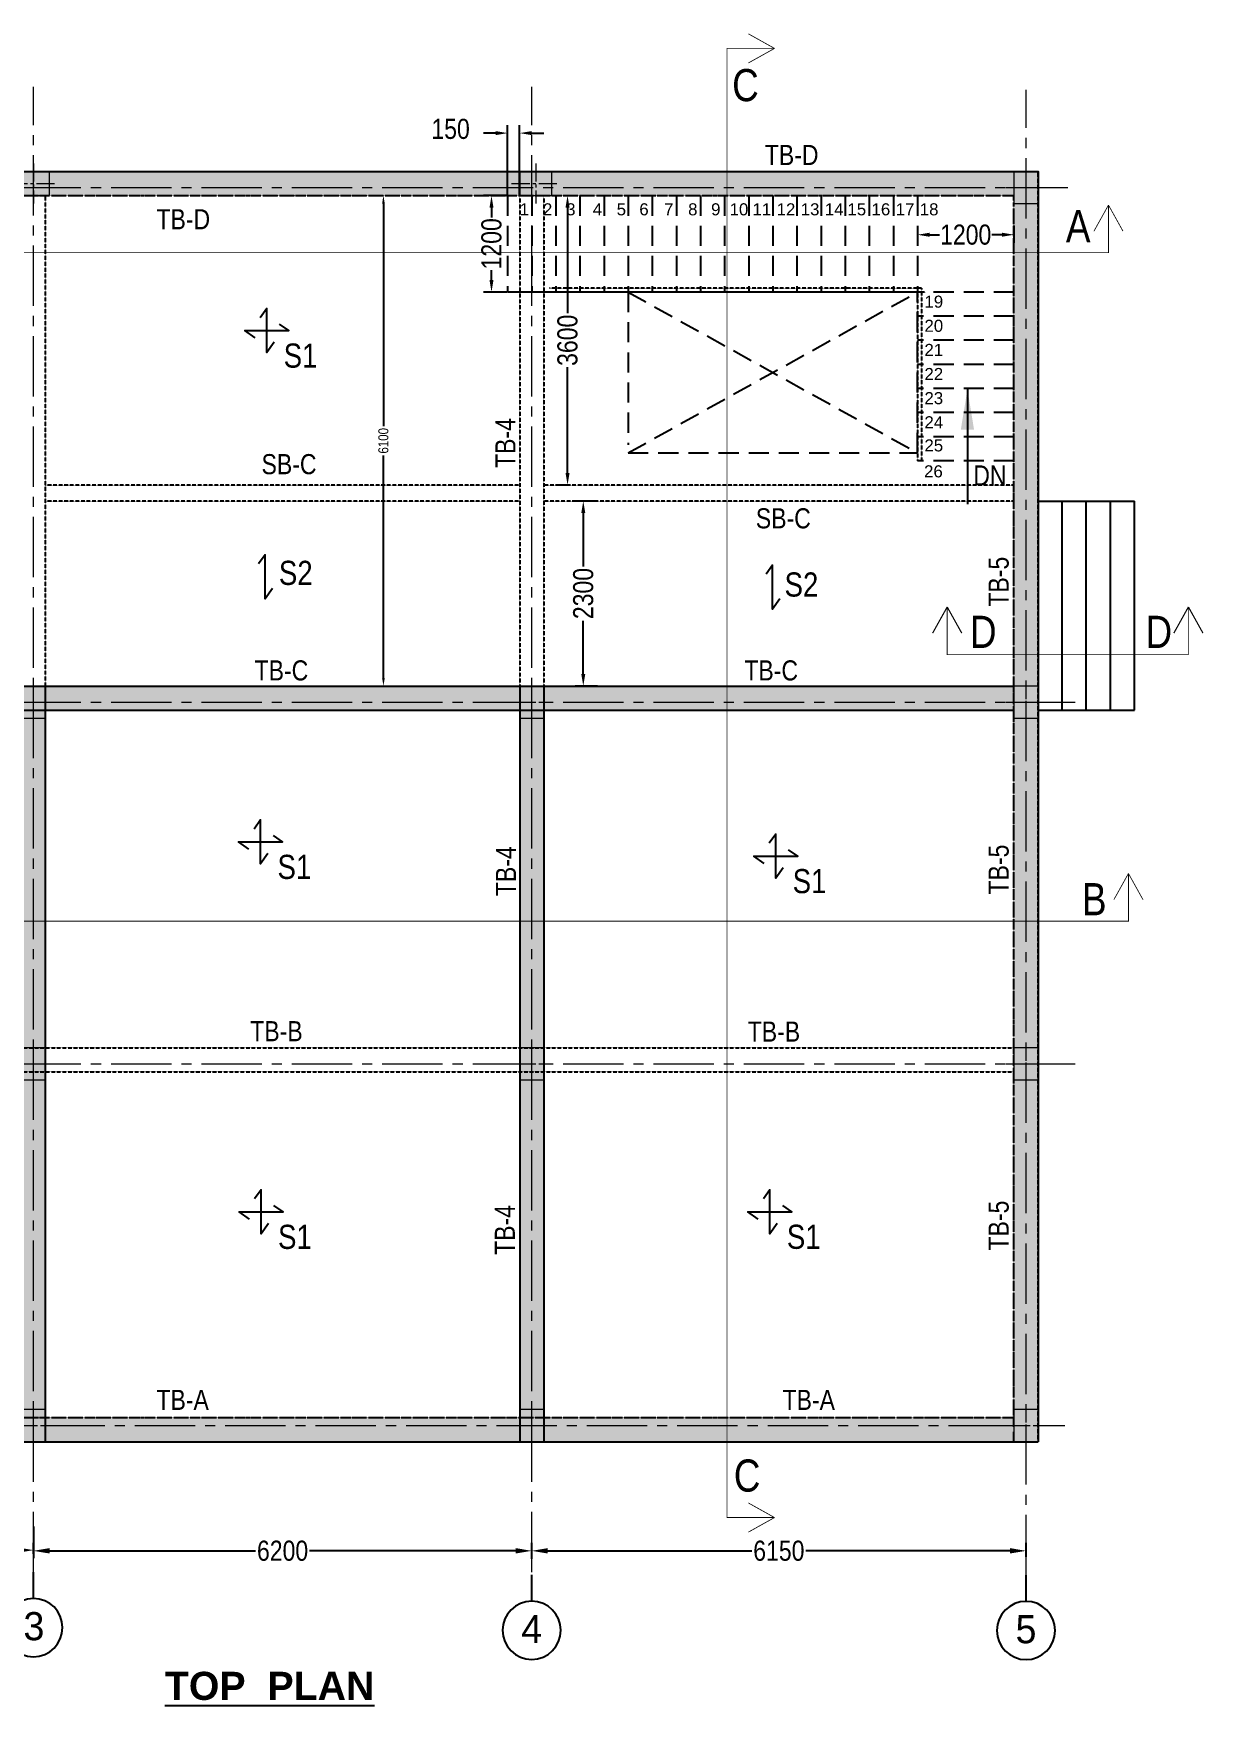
# Model space of a CAD drawing. Header units: inches. Extents: x -82712 to 364260, y -240815 to -94944.
# Drawn here: x 26200 to 40760, y -144248 to -123449 of the extents above; entities that cross this region are included whole.
import ezdxf
from ezdxf.enums import TextEntityAlignment as Align

# ---------------------------------------------------------------- set-up
doc = ezdxf.new("R2010")
doc.units = ezdxf.units.IN
doc.header["$MEASUREMENT"] = 0
for name, pattern in [('$DDT_AUDIT_GENERATED_(C)', [0]), ('CENTER2', [1.125, 0.75, -0.125, 0.125, -0.125]), ('DASHED2', [0.375, 0.25, -0.125]), ('HIDDEN', [0.375, 0.25, -0.125]), ('{ Leader Line}', [0])]:
    doc.linetypes.add(name, pattern=pattern)
doc.layers.get('Defpoints').update_dxf_attribs({"color": 8})
for name, color, linetype, lineweight in [('BEAM - STR', 150, 'HIDDEN', 25), ('CENTER LINE', 1, 'CENTER2', 18), ('COLUMN - HACTH - STR', 25, '$DDT_AUDIT_GENERATED_(C)', 15), ('COLUMN - STR', 6, 'Continuous', 13), ('DIM - TANK', 94, '{ Leader Line}', 13), ('SECTION', 60, 'Continuous', 30), ('slab projection', 75, 'Continuous', 25), ('text', 7, 'Continuous', 25)]:
    doc.layers.add(name, color=color, linetype=linetype, lineweight=lineweight)
for name, color, linetype in [('BEAM TEXT', 60, 'Continuous'), ('COL', 6, 'Continuous'), ('DIM.', 30, 'Continuous'), ('EDS-PL-WS-TXT', 7, 'Continuous'), ('Grid', 8, 'CENTER2'), ('R.C.C. WALL - TANK', 32, 'Continuous'), ('RAIL', 152, 'Continuous'), ('STAIR', 211, 'Continuous'), ('WALL', 1, 'Continuous')]:
    doc.layers.add(name, color=color, linetype=linetype)
doc.styles.add('ARIAL', font='arial.ttf')
doc.styles.add('ARIAL NARROW', font='ARIALN.TTF')
doc.styles.add('HS', font='ARIALN.TTF', dxfattribs={"height": 0.25})
doc.styles.add('PRADEEP - BOLD - STR', font='ANTQUAB.TTF')
doc.styles.add('RS', font='romans.shx', dxfattribs={"width": 0.8})
doc.styles.get("Standard").update_dxf_attribs({"font": 'arial.ttf'})
doc.dimstyles.new('HVAC', dxfattribs={"dimscale": 0.1, "dimtxt": 2.5, "dimasz": 2.5, "dimexe": 1, "dimexo": 1, "dimgap": 1, "dimtad": 1, "dimdec": 1, "dimlfac": 1000, "dimdsep": 46, "dimtxsty": 'RS', "dimcen": 0, "dimclrd": 256, "dimclre": 256, "dimclrt": 7, "dimadec": 0, "dimazin": 0, "dimtfac": 1, "dimtdec": 1, "dimtmove": 0, "dimatfit": 3, "dimfxl": 1, "dimarcsym": 0})
doc.dimstyles.new('ISO-10', dxfattribs={"dimtxt": 125, "dimasz": 100, "dimexe": 30, "dimexo": 60, "dimgap": 30, "dimtad": 0, "dimdec": 0, "dimzin": 0, "dimdsep": 46, "dimtxsty": 'ARIAL NARROW', "dimcen": 0.09, "dimadec": 0, "dimazin": 0, "dimtfac": 1, "dimtdec": 0, "dimtofl": 0, "dimtmove": 0, "dimatfit": 3, "dimfxl": 1, "dimtolj": 1, "dimtzin": 0, "dimlwe": 13, "dimarcsym": 0})
pattern_1 = [(50, (20350.47, -125166.16), (358.63, -31.376), [37.5, -412.5]), (355, (20350.47, -125166.16), (-69.3757, 376.096), [30, -330]), (100.4514, (20380.36, -125168.77), (289.2544, 344.72), [31.87, -350.571]), (46.1842, (20350.47, -125066.16), (533.621, -82.76), [56.25, -618.75]), (96.6356, (20394.94, -125073.05), (467.331, 487.059), [47.805, -525.857]), (351.1842, (20350.5, -125066.16), (467.331, 487.059), [45, -495]), (21, (20400.47, -125091.16), (298.4535, -201.3094), [37.5, -412.5]), (326, (20400.47, -125091.16), (121.6577, 362.575), [30, -330]), (71.4514, (20425.34, -125107.93), (420.111, 161.2656), [31.87, -350.571]), (37.5, (20350.47, -125166.16), (6.0799, 166.4469), [0, -326, 0, -335, 0, -331.25]), (7.5, (20350.47, -125166.16), (131.5348, 197.2059), [0, -191, 0, -318.5, 0, -126.25]), (327.5, (20238.97, -125166.16), (266.9112, -11.2774), [0, -125, 0, -390, 0, -517.5]), (317.5, (20188.97, -125166.16), (291.593, 50.0525), [0, -162.5, 0, -259, 0, -367.5])]

# ---------------------------------------------------------------- blocks, each defined once
blk = doc.blocks.new('COL')
at = {"layer": 'COLUMN - HACTH - STR'}
blk.add_hatch(color=256, dxfattribs=at).paths.add_polyline_path([(-0.15, -0.2), (0.15, -0.2), (0.15, 0.2), (-0.15, 0.2)])
at = {"layer": 'CENTER LINE', "ltscale": 0.3}
for p, q in [((0, -0.3), (0, 0.3)), ((-0.25, 0), (0.25, 0))]:
    blk.add_line(p, q, dxfattribs=at)
at = {"layer": 'COLUMN - STR'}
blk.add_lwpolyline([(-0.15, -0.2), (0.15, -0.2), (0.15, 0.2), (-0.15, 0.2)], close=True, dxfattribs=at)
blk = doc.blocks.new('GT')
at = {"layer": 'Grid', "color": 1, "linetype": 'Continuous', "ltscale": 3}
blk.add_line((0, 0.436), (0, 0), dxfattribs=at)
blk.add_circle((0, 0.919), 0.483, dxfattribs=at)
blk = doc.blocks.new('*D951')
at = {"layer": 'Defpoints', "color": 0, "ltscale": 200, "transparency": 16777216}
for p in [(150, -17240), (3475, -17157), (3475, -17157)]:
    blk.add_point(p, dxfattribs=at)
at = {"layer": 'DIM.', "color": 0, "lineweight": -2, "ltscale": 200, "transparency": 16777216}
for p, q in [((150, -17230), (150, -17057)), ((350, -17157), (1476, -17157)), ((3275, -17157), (2149, -17157)), ((3475, -17147), (3475, -17057))]:
    blk.add_line(p, q, dxfattribs=at)
at = {"layer": 'DIM.', "color": 0, "ltscale": 200, "transparency": 16777216}
for points in [[(350, -17123), (350, -17190), (150, -17157)], [(3275, -17123), (3275, -17190), (3475, -17157)]]:
    blk.add_solid(points, dxfattribs=at)
at = {"layer": 'DIM.', "color": 0, "ltscale": 200, "transparency": 16777216, "insert": (1813, -17157), "char_height": 250, "attachment_point": 5, "style": 'ARIAL NARROW'}
blk.add_mtext('\\A1;3325', dxfattribs=at)
blk = doc.blocks.new('*D952')
at = {"layer": 'Defpoints', "color": 0, "ltscale": 200, "transparency": 16777216}
for p in [(5850, -17205), (12050, -17157), (12050, -17268)]:
    blk.add_point(p, dxfattribs=at)
at = {"layer": 'DIM.', "color": 0, "lineweight": -2, "ltscale": 200, "transparency": 16777216}
for p, q in [((5850, -17195), (5850, -17057)), ((6050, -17157), (8614, -17157)), ((11850, -17157), (9286, -17157)), ((12050, -17258), (12050, -17057))]:
    blk.add_line(p, q, dxfattribs=at)
at = {"layer": 'DIM.', "color": 0, "ltscale": 200, "transparency": 16777216}
for points in [[(6050, -17123), (6050, -17190), (5850, -17157)], [(11850, -17123), (11850, -17190), (12050, -17157)]]:
    blk.add_solid(points, dxfattribs=at)
at = {"layer": 'DIM.', "color": 0, "ltscale": 200, "transparency": 16777216, "insert": (8950, -17157), "char_height": 250, "attachment_point": 5, "style": 'ARIAL NARROW'}
blk.add_mtext('\\A1;6200', dxfattribs=at)
blk = doc.blocks.new('*D953')
at = {"layer": 'Defpoints', "color": 0, "ltscale": 200, "transparency": 16777216}
for p in [(18200, -17157), (18200, -17240), (12050, -17268)]:
    blk.add_point(p, dxfattribs=at)
at = {"layer": 'DIM.', "color": 0, "lineweight": -2, "ltscale": 200, "transparency": 16777216}
for p, q in [((12050, -17258), (12050, -17057)), ((12250, -17157), (14789, -17157)), ((18000, -17157), (15461, -17157)), ((18200, -17230), (18200, -17057))]:
    blk.add_line(p, q, dxfattribs=at)
at = {"layer": 'DIM.', "color": 0, "ltscale": 200, "transparency": 16777216}
for points in [[(12250, -17123), (12250, -17190), (12050, -17157)], [(18000, -17123), (18000, -17190), (18200, -17157)]]:
    blk.add_solid(points, dxfattribs=at)
at = {"layer": 'DIM.', "color": 0, "ltscale": 200, "transparency": 16777216, "insert": (15125, -17157), "char_height": 250, "attachment_point": 5, "style": 'ARIAL NARROW'}
blk.add_mtext('\\A1;6150', dxfattribs=at)
blk = doc.blocks.new('*D954')
at = {"layer": 'Defpoints', "color": 0, "ltscale": 200, "transparency": 16777216}
for p in [(-2014, -200), (-1770, -200), (-1770, -6600)]:
    blk.add_point(p, dxfattribs=at)
at = {"layer": 'DIM.', "color": 0, "lineweight": -2, "ltscale": 200, "transparency": 16777216}
for p, q in [((-1780, -200), (-2114, -200)), ((-2014, -400), (-2014, -3064)), ((-2014, -6400), (-2014, -3736)), ((-1780, -6600), (-2114, -6600))]:
    blk.add_line(p, q, dxfattribs=at)
at = {"layer": 'DIM.', "color": 0, "ltscale": 200, "transparency": 16777216}
for points in [[(-2047, -400), (-1981, -400), (-2014, -200)], [(-2047, -6400), (-1981, -6400), (-2014, -6600)]]:
    blk.add_solid(points, dxfattribs=at)
at = {"layer": 'DIM.', "color": 0, "ltscale": 200, "transparency": 16777216, "insert": (-2014, -3400), "char_height": 250, "attachment_point": 5, "rotation": 90, "style": 'ARIAL NARROW'}
blk.add_mtext('\\A1;6400', dxfattribs=at)
blk = doc.blocks.new('*D955')
at = {"layer": 'Defpoints', "color": 0, "ltscale": 200, "transparency": 16777216}
for p in [(-1831, -6600), (-2184, -11100), (-2014, -11100)]:
    blk.add_point(p, dxfattribs=at)
at = {"layer": 'DIM.', "color": 0, "lineweight": -2, "ltscale": 200, "transparency": 16777216}
for p, q in [((-1841, -6600), (-2114, -6600)), ((-2014, -6800), (-2014, -8510)), ((-2014, -10900), (-2014, -9190)), ((-2174, -11100), (-1914, -11100))]:
    blk.add_line(p, q, dxfattribs=at)
at = {"layer": 'DIM.', "color": 0, "ltscale": 200, "transparency": 16777216}
for points in [[(-2047, -6800), (-1981, -6800), (-2014, -6600)], [(-2047, -10900), (-1981, -10900), (-2014, -11100)]]:
    blk.add_solid(points, dxfattribs=at)
at = {"layer": 'DIM.', "color": 0, "ltscale": 200, "transparency": 16777216, "insert": (-2014, -8850), "char_height": 250, "attachment_point": 5, "rotation": 90, "style": 'ARIAL NARROW'}
blk.add_mtext('\\A1;4500', dxfattribs=at)
blk = doc.blocks.new('*D956')
at = {"layer": 'Defpoints', "color": 0, "ltscale": 200, "transparency": 16777216}
for p in [(-2184, -11100), (-2014, -15600), (-2008, -15600)]:
    blk.add_point(p, dxfattribs=at)
at = {"layer": 'DIM.', "color": 0, "lineweight": -2, "ltscale": 200, "transparency": 16777216}
for p, q in [((-2174, -11100), (-1914, -11100)), ((-2014, -11300), (-2014, -13010)), ((-2014, -15400), (-2014, -13690)), ((-2018, -15600), (-2114, -15600))]:
    blk.add_line(p, q, dxfattribs=at)
at = {"layer": 'DIM.', "color": 0, "ltscale": 200, "transparency": 16777216}
for points in [[(-2047, -11300), (-1981, -11300), (-2014, -11100)], [(-2047, -15400), (-1981, -15400), (-2014, -15600)]]:
    blk.add_solid(points, dxfattribs=at)
at = {"layer": 'DIM.', "color": 0, "ltscale": 200, "transparency": 16777216, "insert": (-2014, -13350), "char_height": 250, "attachment_point": 5, "rotation": 90, "style": 'ARIAL NARROW'}
blk.add_mtext('\\A1;4500', dxfattribs=at)
blk = doc.blocks.new('*D790')
at = {"layer": 'Defpoints', "color": 0, "ltscale": 200, "transparency": 16777216}
for p in [(3475, -16843), (5850, -16843), (5850, -17148)]:
    blk.add_point(p, dxfattribs=at)
at = {"layer": 'DIM.', "color": 0, "lineweight": -2, "ltscale": 200, "transparency": 16777216}
for p, q in [((3475, -16853), (3475, -17248)), ((5850, -16853), (5850, -17248)), ((3675, -17148), (4324, -17148)), ((5650, -17148), (5001, -17148))]:
    blk.add_line(p, q, dxfattribs=at)
at = {"layer": 'DIM.', "color": 0, "ltscale": 200, "transparency": 16777216}
for points in [[(3675, -17115), (3675, -17182), (3475, -17148)], [(5650, -17115), (5650, -17182), (5850, -17148)]]:
    blk.add_solid(points, dxfattribs=at)
at = {"layer": 'DIM.', "color": 0, "ltscale": 200, "transparency": 16777216, "insert": (4663, -17148), "char_height": 250, "attachment_point": 5, "style": 'ARIAL NARROW'}
blk.add_mtext('\\A1;2375', dxfattribs=at)
blk = doc.blocks.new('*D587')
at = {"layer": 'Defpoints', "color": 0, "ltscale": 200, "transparency": 16777216}
for p in [(38400, -125827), (37200, -125900), (38400, -125953)]:
    blk.add_point(p, dxfattribs=at)
at = {"layer": 'DIM - TANK', "color": 0, "lineweight": -2, "ltscale": 200, "transparency": 16777216}
for p, q in [((37200, -125910), (37200, -126053)), ((37350, -125953), (37474, -125953)), ((38250, -125953), (38127, -125953)), ((38400, -125837), (38400, -126053))]:
    blk.add_line(p, q, dxfattribs=at)
at = {"layer": 'DIM - TANK', "color": 0, "ltscale": 200, "transparency": 16777216}
for points in [[(37350, -125928), (37350, -125978), (37200, -125953)], [(38250, -125928), (38250, -125978), (38400, -125953)]]:
    blk.add_solid(points, dxfattribs=at)
at = {"layer": 'DIM - TANK', "color": 0, "ltscale": 200, "transparency": 16777216, "insert": (37800, -125953), "char_height": 250, "attachment_point": 5, "style": 'ARIAL NARROW'}
blk.add_mtext('\\A1;1200', dxfattribs=at)
blk = doc.blocks.new('*D590')
at = {"layer": 'Defpoints', "color": 0, "ltscale": 200, "transparency": 16777216}
for p in [(32794, -125466), (32846, -125466), (32870, -129066)]:
    blk.add_point(p, dxfattribs=at)
at = {"layer": 'DIM - TANK', "color": 0, "lineweight": -2, "ltscale": 200, "transparency": 16777216}
for p, q in [((32804, -125466), (32946, -125466)), ((32846, -125616), (32846, -126930)), ((32846, -128916), (32846, -127602)), ((32860, -129066), (32746, -129066))]:
    blk.add_line(p, q, dxfattribs=at)
at = {"layer": 'DIM - TANK', "color": 0, "ltscale": 200, "transparency": 16777216}
for points in [[(32821, -125616), (32871, -125616), (32846, -125466)], [(32821, -128916), (32871, -128916), (32846, -129066)]]:
    blk.add_solid(points, dxfattribs=at)
at = {"layer": 'DIM - TANK', "color": 0, "ltscale": 200, "transparency": 16777216, "insert": (32846, -127266), "char_height": 250, "attachment_point": 5, "rotation": 90, "style": 'ARIAL NARROW'}
blk.add_mtext('\\A1;3600', dxfattribs=at)
blk = doc.blocks.new('*D591')
at = {"layer": 'Defpoints', "color": 0, "ltscale": 200, "transparency": 16777216}
for p in [(33042, -129266), (33229, -129266), (33229, -131566)]:
    blk.add_point(p, dxfattribs=at)
at = {"layer": 'DIM - TANK', "color": 0, "lineweight": -2, "ltscale": 200, "transparency": 16777216}
for p, q in [((33219, -129266), (32942, -129266)), ((33042, -129416), (33042, -130079)), ((33042, -131416), (33042, -130754)), ((33219, -131566), (32942, -131566))]:
    blk.add_line(p, q, dxfattribs=at)
at = {"layer": 'DIM - TANK', "color": 0, "ltscale": 200, "transparency": 16777216}
for points in [[(33017, -129416), (33067, -129416), (33042, -129266)], [(33017, -131416), (33067, -131416), (33042, -131566)]]:
    blk.add_solid(points, dxfattribs=at)
at = {"layer": 'DIM - TANK', "color": 0, "ltscale": 200, "transparency": 16777216, "insert": (33042, -130416), "char_height": 250, "attachment_point": 5, "rotation": 90, "style": 'ARIAL NARROW'}
blk.add_mtext('\\A1;2300', dxfattribs=at)
blk = doc.blocks.new('*D795')
at = {"layer": 'Defpoints', "color": 0, "ltscale": 200, "transparency": 16777216}
for p in [(31900, -125466), (32100, -125466), (32100, -126666)]:
    blk.add_point(p, dxfattribs=at)
at = {"layer": 'DIM - TANK', "color": 0, "lineweight": -2, "ltscale": 200, "transparency": 16777216}
for p, q in [((32090, -125466), (31800, -125466)), ((31900, -125616), (31900, -125740)), ((31900, -126516), (31900, -126392)), ((32090, -126666), (31800, -126666))]:
    blk.add_line(p, q, dxfattribs=at)
at = {"layer": 'DIM - TANK', "color": 0, "ltscale": 200, "transparency": 16777216}
for points in [[(31875, -125616), (31925, -125616), (31900, -125466)], [(31875, -126516), (31925, -126516), (31900, -126666)]]:
    blk.add_solid(points, dxfattribs=at)
at = {"layer": 'DIM - TANK', "color": 0, "ltscale": 200, "transparency": 16777216, "insert": (31900, -126066), "char_height": 250, "attachment_point": 5, "rotation": 90, "style": 'ARIAL NARROW'}
blk.add_mtext('\\A1;1200', dxfattribs=at)
blk = doc.blocks.new('*D796')
at = {"layer": 'Defpoints', "color": 0, "ltscale": 200, "transparency": 16777216}
for p in [(32250, -124689), (32100, -125466), (32250, -125466)]:
    blk.add_point(p, dxfattribs=at)
at = {"layer": 'DIM - TANK', "color": 0, "lineweight": -2, "ltscale": 200, "transparency": 16777216}
for p, q in [((31950, -124689), (31800, -124689)), ((32100, -125456), (32100, -124589)), ((32250, -125456), (32250, -124589)), ((32400, -124689), (32550, -124689))]:
    blk.add_line(p, q, dxfattribs=at)
at = {"layer": 'DIM - TANK', "color": 0, "ltscale": 200, "transparency": 16777216}
for points in [[(31950, -124664), (31950, -124714), (32100, -124689)], [(32400, -124664), (32400, -124714), (32250, -124689)]]:
    blk.add_solid(points, dxfattribs=at)
at = {"layer": 'DIM - TANK', "color": 0, "ltscale": 200, "transparency": 16777216, "insert": (31391, -124638), "char_height": 250, "attachment_point": 5, "style": 'ARIAL NARROW'}
blk.add_mtext('\\A1;150', dxfattribs=at)
blk = doc.blocks.new('*D1017')
at = {"color": 0, "linetype": 'DASHED2', "lineweight": 13, "transparency": 16777216}
for p, q in [((29166, -125466), (30586, -125466)), ((29166, -131566), (30586, -131566))]:
    blk.add_line(p, q, dxfattribs=at)
at = {"color": 0, "lineweight": -2, "transparency": 16777216}
for p, q in [((30555, -125566), (30555, -128333)), ((30555, -131466), (30555, -128699))]:
    blk.add_line(p, q, dxfattribs=at)
at = {"color": 0, "transparency": 16777216}
for points in [[(30539, -125566), (30572, -125566), (30555, -125466)], [(30539, -131466), (30572, -131466), (30555, -131566)]]:
    blk.add_solid(points, dxfattribs=at)
at = {"layer": 'Defpoints', "color": 0, "transparency": 16777216}
for p in [(29106, -125466), (29106, -131566), (30555, -131566)]:
    blk.add_point(p, dxfattribs=at)
at = {"color": 0, "transparency": 16777216, "insert": (30555, -128516), "char_height": 125, "attachment_point": 5, "rotation": 90, "style": 'ARIAL NARROW'}
blk.add_mtext('\\A1;6100', dxfattribs=at)
blk = doc.blocks.new('A$C380922C6')
at = {"layer": 'COLUMN - HACTH - STR'}
for points in [[(3125, -6700), (3125, -6400), (3825, -6400), (3825, -6700)], [(3125, -11200), (3125, -10900), (3825, -10900), (3825, -11200)], [(3125, -15800), (3125, -15500), (3825, -15500), (3825, -15800)]]:
    blk.add_hatch(color=256, dxfattribs=at).paths.add_polyline_path(points)
at = {"layer": 'CENTER LINE'}
blk.add_lwpolyline([(3475, -6300), (3475, -6800)], dxfattribs=at)
at = {"layer": 'CENTER LINE', "ltscale": 0.3}
for points in [[(3925, -6550), (3025, -6550)], [(3475, -10800), (3475, -11300)], [(3925, -11050), (3025, -11050)], [(3475, -15400), (3475, -15900)], [(3925, -15650), (3025, -15650)]]:
    blk.add_lwpolyline(points, dxfattribs=at)
at = {"layer": 'COLUMN - STR'}
for points in [[(3125, -6700), (3125, -6400), (3825, -6400), (3825, -6700)], [(3125, -11200), (3125, -10900), (3825, -10900), (3825, -11200)], [(3125, -15800), (3125, -15500), (3825, -15500), (3825, -15800)]]:
    blk.add_lwpolyline(points, close=True, dxfattribs=at)
at = {"layer": 'Grid', "color": 251, "lineweight": 13, "ltscale": 1000}
for p, q in [((3475, -17814.2), (3475, 1051.6)), ((5850, -17422.2), (5850, 1051.6)), ((12050, -17422.2), (12050, 1051.6)), ((150, -17458.5), (150, 1015.3)), ((18200, -17458.5), (18200, 1015.3)), ((-2184.1, -200), (18721.5, -200)), ((-2184.1, -6600), (18810.1, -6600)), ((-2184.1, -11100), (18810.1, -11100)), ((-1888.6, -15600), (18684.7, -15600))]:
    blk.add_line(p, q, dxfattribs=at)
at = {"layer": 'COL', "xscale": 1000, "yscale": 1000, "zscale": 1000}
for p in [(150, -200), (18200, -200), (150, -6600), (5850, -6600), (12050, -6600), (18200, -6600), (150, -11100), (5850, -11100), (12050, -11100), (18200, -11100), (150, -15600), (5850, -15600), (12050, -15600), (18200, -15600)]:
    blk.add_blockref('COL', p, dxfattribs=at)
at = {"layer": 'COL', "xscale": 1000, "yscale": 1000, "zscale": 1000, "rotation": 270}
for p in [(5850, -150), (12100, -150)]:
    blk.add_blockref('COL', p, dxfattribs=at)
at = {"layer": 'Grid', "color": 1, "zscale": 750}
for p, xscale, yscale, rotation in [((-1959.6, -200), -750.0000000000032, 750.0000000000032, 90), ((-2000, -6600), -750.0000000000032, 750.0000000000032, 90), ((-2000.1, -11100), -750.0000000000032, 750.0000000000032, 90), ((-1888.6, -15600), -750.0000000000032, 750.0000000000032, 90), ((150, -17458.5), -750, 750, 180), ((3475, -17422.2), -750, 750, 180), ((5850, -17422.2), -750, 750, 180), ((12050, -17456.1), -750, 750, 180), ((18200, -17458.5), -750, 750, 180)]:
    blk.add_blockref('GT', p, dxfattribs=dict(at, xscale=xscale, yscale=yscale, rotation=rotation))
at = {"layer": 'Grid', "color": 1, "style": 'PRADEEP - BOLD - STR'}
for s, p in [('D', (-2640.9, -358.8)), ('C', (-2713.3, -6758.8)), ('B', (-2665.4, -11258.8)), ('A', (-2577.9, -15758.8)), ('1', (150, -18306.7)), ('2', (3480.8, -18269)), ('3', (5855.8, -18269)), ('4', (12050, -18304.3)), ('5', (18200, -18306.7))]:
    blk.add_text(s, height=350, dxfattribs=at).set_placement(p, align=Align.CENTER)
at = {"layer": 'DIM.', "ltscale": 200}
for base, p1, p2, angle, picture, middle in [((-2013.9, -200), (-1770.5, -6600), (-1770.5, -200), 270, '*D954', (-2013.9, -3400)), ((-2013.9, -11100), (-1830.5, -6600), (-2184.1, -11100), 90, '*D955', (-2013.9, -8850)), ((-2013.9, -15600), (-2184.1, -11100), (-2008.1, -15600), 90, '*D956', (-2013.9, -13350))]:
    dim = blk.add_linear_dim(base=base, p1=p1, p2=p2, angle=angle, dimstyle='ISO-10', override={"dimtxt": 250, "dimasz": 200, "dimexe": 100, "dimexo": 10, "dimdle": 100, "dimlwe": 65534}, dxfattribs=at)
    dim.commit()
    dim.dimension.update_dxf_attribs({"geometry": picture, "text_midpoint": middle})
for base, p1, p2, picture, middle in [((5850, -17148.3), (3475, -16843.2), (5850, -16843.2), '*D790', (4662.5, -17148.3)), ((3475, -17156.8), (150, -17240.1), (3475, -17156.8), '*D951', (1812.5, -17156.8)), ((12050, -17156.8), (5850, -17205.4), (12050, -17268.2), '*D952', (8950, -17156.8)), ((18200, -17156.8), (12050, -17268.2), (18200, -17240.1), '*D953', (15125, -17156.8))]:
    dim = blk.add_linear_dim(base=base, p1=p1, p2=p2, dimstyle='ISO-10', override={"dimtxt": 250, "dimasz": 200, "dimexe": 100, "dimexo": 10, "dimdle": 100, "dimlwe": 65534}, dxfattribs=at)
    dim.commit()
    dim.dimension.update_dxf_attribs({"geometry": picture, "text_midpoint": middle})

msp = doc.modelspace()

# ---------------------------------------------------------------- hatches: boundary and pattern name
h = msp.add_hatch()
h.set_pattern_fill('AR-CONC', color=253, scale=50)
h.set_pattern_definition(pattern_1)
h.paths.add_polyline_path([(20350.4737, -125166.1553), (38400.4737, -125166.1553), (38400.4737, -125466.1553), (20350.4737, -125466.1553)])
h = msp.add_hatch()
h.set_pattern_fill('AR-CONC', color=253, scale=50)
h.set_pattern_definition(pattern_1)
h.paths.add_polyline_path([(38400.4737, -125166.1553), (38700.4737, -125166.1553), (38700.4737, -140966.1553), (38400.4737, -140966.1553)])
h = msp.add_hatch()
h.set_pattern_fill('AR-CONC', color=253, scale=50)
h.set_pattern_definition(pattern_1)
h.paths.add_polyline_path([(20650.4737, -131866.1553), (38400.4737, -131866.1553), (38400.4737, -131566.1553), (20650.4737, -131566.1553)])
h = msp.add_hatch()
h.set_pattern_fill('AR-CONC', color=253, scale=50)
h.set_pattern_definition(pattern_1)
h.paths.add_polyline_path([(26050.4737, -140666.1553), (26350.4737, -140666.1553), (26350.4737, -131866.1553), (26050.4737, -131866.1553)])
h = msp.add_hatch()
h.set_pattern_fill('AR-CONC', color=253, scale=50)
h.set_pattern_definition([(50, (20346.1, -125166.16), (358.63, -31.376), [37.5, -412.5]), (355, (20346.1, -125166.16), (-69.376, 376.096), [30, -330]), (100.4514, (20376, -125168.77), (289.2544, 344.72), [31.87, -350.571]), (46.1842, (20346.1, -125066.16), (533.621, -82.76), [56.25, -618.75]), (96.6356, (20390.57, -125073.05), (467.331, 487.059), [47.805, -525.857]), (351.1842, (20346.1, -125066.16), (467.331, 487.06), [45, -495]), (21, (20396.1, -125091.16), (298.4535, -201.3094), [37.5, -412.5]), (326, (20396.1, -125091.16), (121.658, 362.575), [30, -330]), (71.4514, (20420.97, -125107.93), (420.111, 161.2656), [31.87, -350.571]), (37.5, (20346.1, -125166.16), (6.0799, 166.4469), [0, -326, 0, -335, 0, -331.25]), (7.5, (20346.1, -125166.16), (131.5348, 197.2059), [0, -191, 0, -318.5, 0, -126.25]), (327.5, (20234.6, -125166.16), (266.9112, -11.2774), [0, -125, 0, -390, 0, -517.5]), (317.5, (20184.6, -125166.16), (291.593, 50.0525), [0, -162.5, 0, -259, 0, -367.5])])
h.paths.add_polyline_path([(32250.4737, -131866.1553), (32550.4737, -131866.1553), (32550.4737, -140666.1553), (32250.4737, -140666.1553)])
h = msp.add_hatch()
h.set_pattern_fill('AR-CONC', color=253, scale=50)
h.set_pattern_definition(pattern_1)
h.paths.add_polyline_path([(38400.4737, -140666.1553), (20650.4737, -140666.1553), (20650.4737, -140966.1553), (38400.4737, -140966.1553)])

# ---------------------------------------------------------------- linework, layer by layer
at = {"layer": 'BEAM - STR'}
for p, q in [((20650.4737, -125166.1553), (38700.4737, -125166.1553)), ((20650.4737, -125466.1553), (38400.4737, -125466.1553))]:
    msp.add_line(p, q, dxfattribs=at)
at = {"layer": 'BEAM - STR', "lineweight": 25}
for p, q in [((38700.4737, -140966.1553), (38700.4737, -125166.1553)), ((26350.4737, -140666.1553), (26350.4737, -125466.1553)), ((32250.4737, -125466.1553), (32250.4737, -140666.1553)), ((32550.4737, -125466.1553), (32550.4737, -140666.1553)), ((38400.4737, -140666.1553), (38400.4737, -125466.1553)), ((32254.8463, -129066.1553), (26350.4737, -129066.1553)), ((38400.4737, -129066.1553), (32554.8463, -129066.1553)), ((32254.8463, -129266.1553), (26350.4737, -129266.1553)), ((38400.4737, -129266.1553), (32554.8463, -129266.1553)), ((20650.4737, -131566.1553), (38400.4737, -131566.1553)), ((20650.4737, -131866.1553), (38400.4737, -131866.1553)), ((20650.4737, -136066.1553), (38400.4737, -136066.1553)), ((20650.4737, -136366.1553), (38400.4737, -136366.1553)), ((20650.4737, -140666.1553), (38400.4737, -140666.1553)), ((20350.4737, -140966.1553), (38700.4737, -140966.1553))]:
    msp.add_line(p, q, dxfattribs=at)
at = {"layer": 'R.C.C. WALL - TANK'}
for p, q in [((20650.4737, -131566.1553), (38400.4737, -131566.1553)), ((26350.4737, -140966.1553), (26350.4737, -131566.1553)), ((32250.4737, -131566.1553), (32250.4737, -140966.1553)), ((32550.4737, -131566.1553), (32550.4737, -140966.1553)), ((20650.4737, -131866.1553), (38400.4737, -131866.1553)), ((20350.4737, -140966.1553), (30250.4737, -140966.1553)), ((30250.4737, -140966.1553), (38700.4737, -140966.1553))]:
    msp.add_line(p, q, dxfattribs=at)
at = {"layer": 'R.C.C. WALL - TANK', "elevation": 0}
msp.add_lwpolyline([(20350.4737, -140966.1553), (20350.4737, -125166.1553), (38700.4737, -125166.1553), (38700.4737, -140966.1553)], dxfattribs=at)
at = {"layer": 'RAIL', "linetype": 'HIDDEN'}
for p, q in [((37250.4737, -126616.1553), (32622.3368, -126616.1553)), ((37250.4737, -126616.1553), (37250.4737, -128766.1553)), ((37300.4737, -126666.1553), (32595.6971, -126666.1553)), ((37250.4737, -126666.1553), (32595.6971, -126666.1553)), ((37200.4737, -126666.1553), (37200.4737, -128766.1553))]:
    msp.add_line(p, q, dxfattribs=at)
at = {"layer": 'RAIL', "ltscale": 15}
msp.add_line((32645.6971, -126666.1553), (32100.4737, -126666.1553), dxfattribs=at)
at = {"layer": 'SECTION', "color": 253, "linetype": 'CENTER2', "lineweight": 15, "ltscale": 1500, "const_width": 10, "elevation": 0}
for points in [[(35421.5465, -123635.4899), (35096.4087, -123454.3021)], [(35421.5465, -123635.4899), (34829.5328, -123635.4899), (34829.5328, -141908.9671), (35421.5465, -141908.9671)], [(35421.5465, -123635.4899), (35096.4087, -123816.6777)], [(19555.906, -125584.3259), (19555.906, -126176.3396), (39576.5277, -126176.3396), (39576.5277, -125584.3259)], [(39576.5277, -125584.3259), (39395.3399, -125909.4637)], [(39576.5277, -125584.3259), (39757.7155, -125909.4637)], [(19178.3023, -133898.2401), (19178.3023, -134490.2537), (39825.0769, -134490.2537), (39825.0769, -133898.2401)], [(39825.0769, -133898.2401), (39643.8891, -134223.3779)], [(39825.0769, -133898.2401), (40006.2647, -134223.3779)], [(35421.5465, -141908.9671), (35096.4087, -141727.7793)], [(35421.5465, -141908.9671), (35096.4087, -142090.1549)]]:
    msp.add_lwpolyline(points, dxfattribs=at)
at = {"layer": 'SECTION', "linetype": 'CENTER2', "ltscale": 0.5, "elevation": 0}
for points, const_width in [([(37569.9037, -130583.0642), (37388.7159, -130908.2021)], 15), ([(37569.9037, -130583.0642), (37751.0915, -130908.2021)], 15), ([(37569.9037, -130583.0642), (37569.9037, -131175.0779), (40571.143, -131175.0779), (40571.143, -130583.0642)], 10), ([(40571.143, -130583.0642), (40389.9552, -130908.2021)], 15), ([(40571.143, -130583.0642), (40752.3308, -130908.2021)], 15)]:
    msp.add_lwpolyline(points, dxfattribs=dict(at, const_width=const_width))
at = {"layer": 'slab projection', "elevation": 0}
for points in [[(28957.8481, -127237.2936), (28829.1087, -127145.9805), (29376.2509, -127145.9805), (29263.604, -127065.4101)], [(29193.9929, -127290.8123), (29102.6798, -127419.5516), (29102.6798, -126872.4094), (29022.1094, -126985.0564)], [(29174.7484, -130354.0314), (29083.4353, -130482.7707), (29083.4353, -129935.6285), (29002.8649, -130048.2754)], [(35488.8986, -130480.7524), (35397.5855, -130609.4918), (35397.5855, -130062.3495), (35317.0151, -130174.9965)], [(29117.4871, -133650.4841), (29026.174, -133779.2234), (29026.174, -133232.0812), (28945.6036, -133344.7281)], [(28881.3422, -133596.9654), (28752.6029, -133505.6523), (29299.7451, -133505.6523), (29187.0982, -133425.0819)], [(35527.3234, -133827.4532), (35436.0103, -133956.1925), (35436.0103, -133409.0503), (35355.4399, -133521.6972)], [(35291.1786, -133773.9345), (35162.4392, -133682.6214), (35709.5815, -133682.6214), (35596.9345, -133602.051)], [(29124.1139, -138252.3184), (29032.8009, -138381.0577), (29032.8009, -137833.9155), (28952.2304, -137946.5624)], [(35455.029, -138251.5171), (35363.716, -138380.2564), (35363.716, -137833.1142), (35283.1455, -137945.7611)], [(28887.9691, -138198.7997), (28759.2297, -138107.4866), (29306.372, -138107.4866), (29193.725, -138026.9162)], [(35218.8842, -138197.9984), (35090.1448, -138106.6853), (35637.2871, -138106.6853), (35524.6401, -138026.1149)]]:
    msp.add_lwpolyline(points, dxfattribs=at)
at = {"layer": 'STAIR', "linetype": 'HIDDEN', "ltscale": 1000}
for p, q in [((32100.4737, -125466.1553), (32100.4737, -126666.1553)), ((32400.4737, -125466.1553), (32400.4737, -126666.1553)), ((32700.4737, -125466.1553), (32700.4737, -126666.1553)), ((33000.4737, -125466.1553), (33000.4737, -126666.1553)), ((33300.4737, -125466.1553), (33300.4737, -126666.1553)), ((33600.4737, -125466.1553), (33600.4737, -126666.1553)), ((33900.4737, -125466.1553), (33900.4737, -126666.1553)), ((34200.4737, -125466.1553), (34200.4737, -126666.1553)), ((34500.4737, -125466.1553), (34500.4737, -126666.1553)), ((34800.4737, -125466.1553), (34800.4737, -126666.1553)), ((35100.4737, -125466.1553), (35100.4737, -126666.1553)), ((35400.4737, -125466.1553), (35400.4737, -126666.1553)), ((35700.4737, -125466.1553), (35700.4737, -126666.1553)), ((36000.4737, -125466.1553), (36000.4737, -126666.1553)), ((36300.4737, -125466.1553), (36300.4737, -126666.1553)), ((36600.4737, -125466.1553), (36600.4737, -126666.1553)), ((36900.4737, -125466.1553), (36900.4737, -126666.1553)), ((37200.4737, -125466.1553), (37200.4737, -126666.1553)), ((33600.4737, -126666.1553), (33600.4737, -128566.1553)), ((37200.4737, -128666.1553), (37200.4737, -126666.1553)), ((38400.4737, -126666.1553), (37200.4737, -126666.1553)), ((38400.4737, -126966.1553), (37200.4737, -126966.1553)), ((38400.4737, -127266.1553), (37200.4737, -127266.1553)), ((38400.4737, -127566.1553), (37200.4737, -127566.1553)), ((38400.4737, -127866.1553), (37200.4737, -127866.1553)), ((38400.4737, -128166.1553), (37200.4737, -128166.1553)), ((38400.4737, -128466.1553), (37200.4737, -128466.1553)), ((33600.4737, -128666.1553), (37200.4737, -128666.1553)), ((38400.4737, -128766.1553), (37200.4737, -128766.1553))]:
    msp.add_line(p, q, dxfattribs=at)
at = {"layer": 'STAIR', "linetype": 'HIDDEN', "ltscale": 1000, "elevation": 0}
for points in [[(33600.4737, -126666.1553), (37200.4737, -128666.1553)], [(33600.4737, -128666.1553), (37200.4737, -126666.1553)]]:
    msp.add_lwpolyline(points, dxfattribs=at)
at = {"layer": 'WALL', "linetype": 'DASHED2', "ltscale": 500}
for p, q in [((20650.4737, -125466.1553), (38400.4737, -125466.1553)), ((38400.4737, -140966.1553), (38400.4737, -125566.1553)), ((20650.4737, -140666.1553), (38400.4737, -140666.1553))]:
    msp.add_line(p, q, dxfattribs=at)
at = {"layer": 'WALL', "color": 8}
for p, q in [((38700.4737, -129266.1552), (39900.4737, -129266.1552)), ((39000.4737, -131866.1553), (39000.4737, -129266.1552)), ((39300.4737, -131866.1553), (39300.4737, -129266.1552)), ((39600.4737, -131866.1553), (39600.4737, -129266.1552)), ((39900.4737, -131866.1553), (39900.4737, -129266.1552)), ((38700.4737, -131866.1553), (39900.4737, -131866.1553))]:
    msp.add_line(p, q, dxfattribs=at)
at = {"layer": 'WALL', "color": 8, "linetype": 'HIDDEN'}
for p, q in [((38700.4737, -129266.1552), (39300.4737, -129266.1552)), ((38700.4737, -131866.1553), (39300.4737, -131866.1553))]:
    msp.add_line(p, q, dxfattribs=at)

# ---------------------------------------------------------------- block references
at = {"color": 3}
msp.add_blockref('A$C380922C6', (20350.4737, -125166.1553), dxfattribs=at)

# ---------------------------------------------------------------- texts
at = {"layer": 'BEAM TEXT', "style": 'ARIAL NARROW'}
for s, p in [('TB-D', (35300.5617, -125085.962)), ('TB-D', (27730.941, -125885.5981)), ('SB-C', (29038.7573, -128931.7119)), ('SB-C', (35188.9768, -129605.2824)), ('TB-C', (28951.9798, -131497.0497)), ('TB-C', (35046.0659, -131497.0497)), ('TB-B', (28898.1576, -135984.6165)), ('TB-B', (35088.2282, -135989.664)), ('TB-A', (27730.941, -140570.7369)), ('TB-A', (35521.3207, -140570.7369))]:
    msp.add_text(s, height=250, dxfattribs=at).set_placement(p)
for s, p in [('TB-4', (32198.2776, -128854.1342)), ('TB-5', (38335.0016, -130578.8689)), ('TB-4', (32204.8857, -134179.5733)), ('TB-5', (38335.0016, -134159.4074)), ('TB-4', (32190.7474, -138641.9951)), ('TB-5', (38335.0016, -138587.61))]:
    msp.add_text(s, height=250, rotation=90, dxfattribs=at).set_placement(p)
at = {"layer": 'BEAM TEXT', "insert": (37128.6517, -128821.9889, 0.0031), "char_height": 250, "width": 1944.883777, "attachment_point": 1, "style": 'ARIAL NARROW'}
msp.add_mtext('\\pxqc;DN', dxfattribs=at)
at = {"layer": 'EDS-PL-WS-TXT', "char_height": 150, "width": 229.937742, "attachment_point": 1, "style": 'ARIAL'}
for s, insert in [('\\pxqc;1', (32193.9496, -125561.8416, 0.0031)), ('\\pxqc;2', (32483.5653, -125561.8416, 0.0031)), ('\\pxqc;3', (32772.1938, -125561.8416, 0.0031)), ('\\pxqc;4', (33103.315, -125561.8416, 0.0031)), ('\\pxqc;5', (33401.0699, -125561.8416, 0.0031)), ('\\pxqc;6', (33682.0894, -125561.8416, 0.0031)), ('\\pxqc;7', (33990.4782, -125561.8416, 0.0031)), ('\\pxqc;8', (34289.7139, -125561.8416, 0.0031)), ('\\pxqc;9', (34575.653, -125561.8416, 0.0031)), ('\\pxqc;10', (34864.1092, -125561.8416, 0.0031)), ('\\pxqc;11', (35148.9585, -125561.8416)), ('\\pxqc;12', (35448.9585, -125561.8416)), ('\\pxqc;13', (35748.9585, -125561.8416)), ('\\pxqc;14', (36048.9585, -125561.8416)), ('\\pxqc;15', (36330.1775, -125561.8416)), ('\\pxqc;16', (36630.1775, -125561.8416)), ('\\pxqc;17', (36930.1775, -125561.8416)), ('\\pxqc;18', (37230.1775, -125561.8416)), ('\\pxqc;19', (37288.2976, -126710.5425)), ('\\pxqc;20', (37288.2976, -127010.5425)), ('\\pxqc;21', (37288.2976, -127310.5425)), ('\\pxqc;22', (37288.2976, -127610.5425)), ('\\pxqc;23', (37288.2976, -127910.5425)), ('\\pxqc;24', (37288.2976, -128210.5425)), ('\\pxqc;25', (37288.2976, -128498.4054)), ('\\pxqc;26', (37283.5607, -128820.8734))]:
    msp.add_mtext(s, dxfattribs=dict(at, insert=insert))
at = {"layer": 'R.C.C. WALL - TANK', "insert": (27835.3396, -143827.5449), "char_height": 350, "attachment_point": 1}
msp.add_mtext_dynamic_manual_height_columns('{\\fArial|b1|i0|c0|p34;\\LTOP  PLAN}', width=4473.40321, gutter_width=2327.2892, heights=[0], dxfattribs=at)
at = {"layer": 'slab projection', "style": 'ARIAL NARROW'}
for s, p in [('S1', (29314.052, -127606.0412)), ('S2', (29254.7192, -130308.6212)), ('S2', (35546.2472, -130453.4382)), ('S1', (29237.5462, -133965.713)), ('S1', (35647.3825, -134142.6821)), ('S1', (29244.173, -138567.5473)), ('S1', (35575.0881, -138566.746))]:
    msp.add_text(s, height=300, dxfattribs=at).set_placement(p)
at = {"layer": 'text', "style": 'HS'}
for s, p in [('C', (34894.4481, -124291.9182)), ('A', (39047.0919, -126045.7989)), ('D', (37853.74, -131092.6415)), ('D', (40037.8258, -131092.6415)), ('B', (39247.0747, -134417.8486)), ('C', (34914.949, -141586.6281))]:
    msp.add_text(s, height=400, rotation=359.9998014, dxfattribs=at).set_placement(p)

# ---------------------------------------------------------------- dimensions: what is measured, and where the dimension line sits
at = {"color": 3}
dim = msp.add_linear_dim(base=(30555.5, -131566.1553), p1=(29106.5, -125466.1553), p2=(29106.5, -131566.1553), angle=90, dimstyle='ISO-10', override={"dimfxl": 0.18, "dimarcsym": 1}, dxfattribs=at)
dim.commit()
dim.dimension.update_dxf_attribs({"geometry": '*D1017', "text_midpoint": (30555.5, -128516.1553)})
at = {"layer": 'DIM - TANK', "ltscale": 200}
dim = msp.add_linear_dim(base=(32250.4737, -124689.3076), p1=(32100.4737, -125466.1553), p2=(32250.4737, -125466.1553), dimstyle='ISO-10', override={"dimtxt": 250, "dimasz": 150, "dimexe": 100, "dimexo": 10, "dimdle": 100, "dimtmove": 2, "dimlwe": 65534}, dxfattribs=at)
dim.commit()
dim.dimension.update_dxf_attribs({"geometry": '*D796', "text_midpoint": (31390.5703, -124637.9854), "dimtype": 160})
for base, p1, p2, picture, middle in [((31899.5406, -125466.1553), (32100.4737, -126666.1553), (32100.4737, -125466.1553), '*D795', (31899.5406, -126066.1553)), ((32846.474, -125466.1553), (32869.9755, -129066.1553), (32794.0767, -125466.1553), '*D590', (32846.474, -127266.1553)), ((33042.1084, -129266.1553), (33228.6002, -131566.1553), (33228.6002, -129266.1553), '*D591', (33042.1084, -130416.1553))]:
    dim = msp.add_linear_dim(base=base, p1=p1, p2=p2, angle=90, dimstyle='ISO-10', override={"dimtxt": 250, "dimasz": 150, "dimexe": 100, "dimexo": 10, "dimdle": 100, "dimtmove": 2, "dimlwe": 65534}, dxfattribs=at)
    dim.commit()
    dim.dimension.update_dxf_attribs({"geometry": picture, "text_midpoint": middle})
dim = msp.add_linear_dim(base=(38400.4737, -125952.5291), p1=(37200.4737, -125899.598), p2=(38400.4737, -125826.9381), dimstyle='ISO-10', override={"dimtxt": 250, "dimasz": 150, "dimexe": 100, "dimexo": 10, "dimdle": 100, "dimtmove": 2, "dimlwe": 65534}, dxfattribs=at)
dim.commit()
dim.dimension.update_dxf_attribs({"geometry": '*D587', "text_midpoint": (37800.4737, -125952.5291)})

# ---------------------------------------------------------------- leaders
at = {"layer": 'EDS-PL-WS-TXT'}
msp.add_leader([(37821.8543, -127876.1087), (37821.8543, -129305.0827)], dimstyle='HVAC', override={"dimasz": 5000, "dimtad": 0}, dxfattribs=at)

doc.saveas('drawing.dxf')
